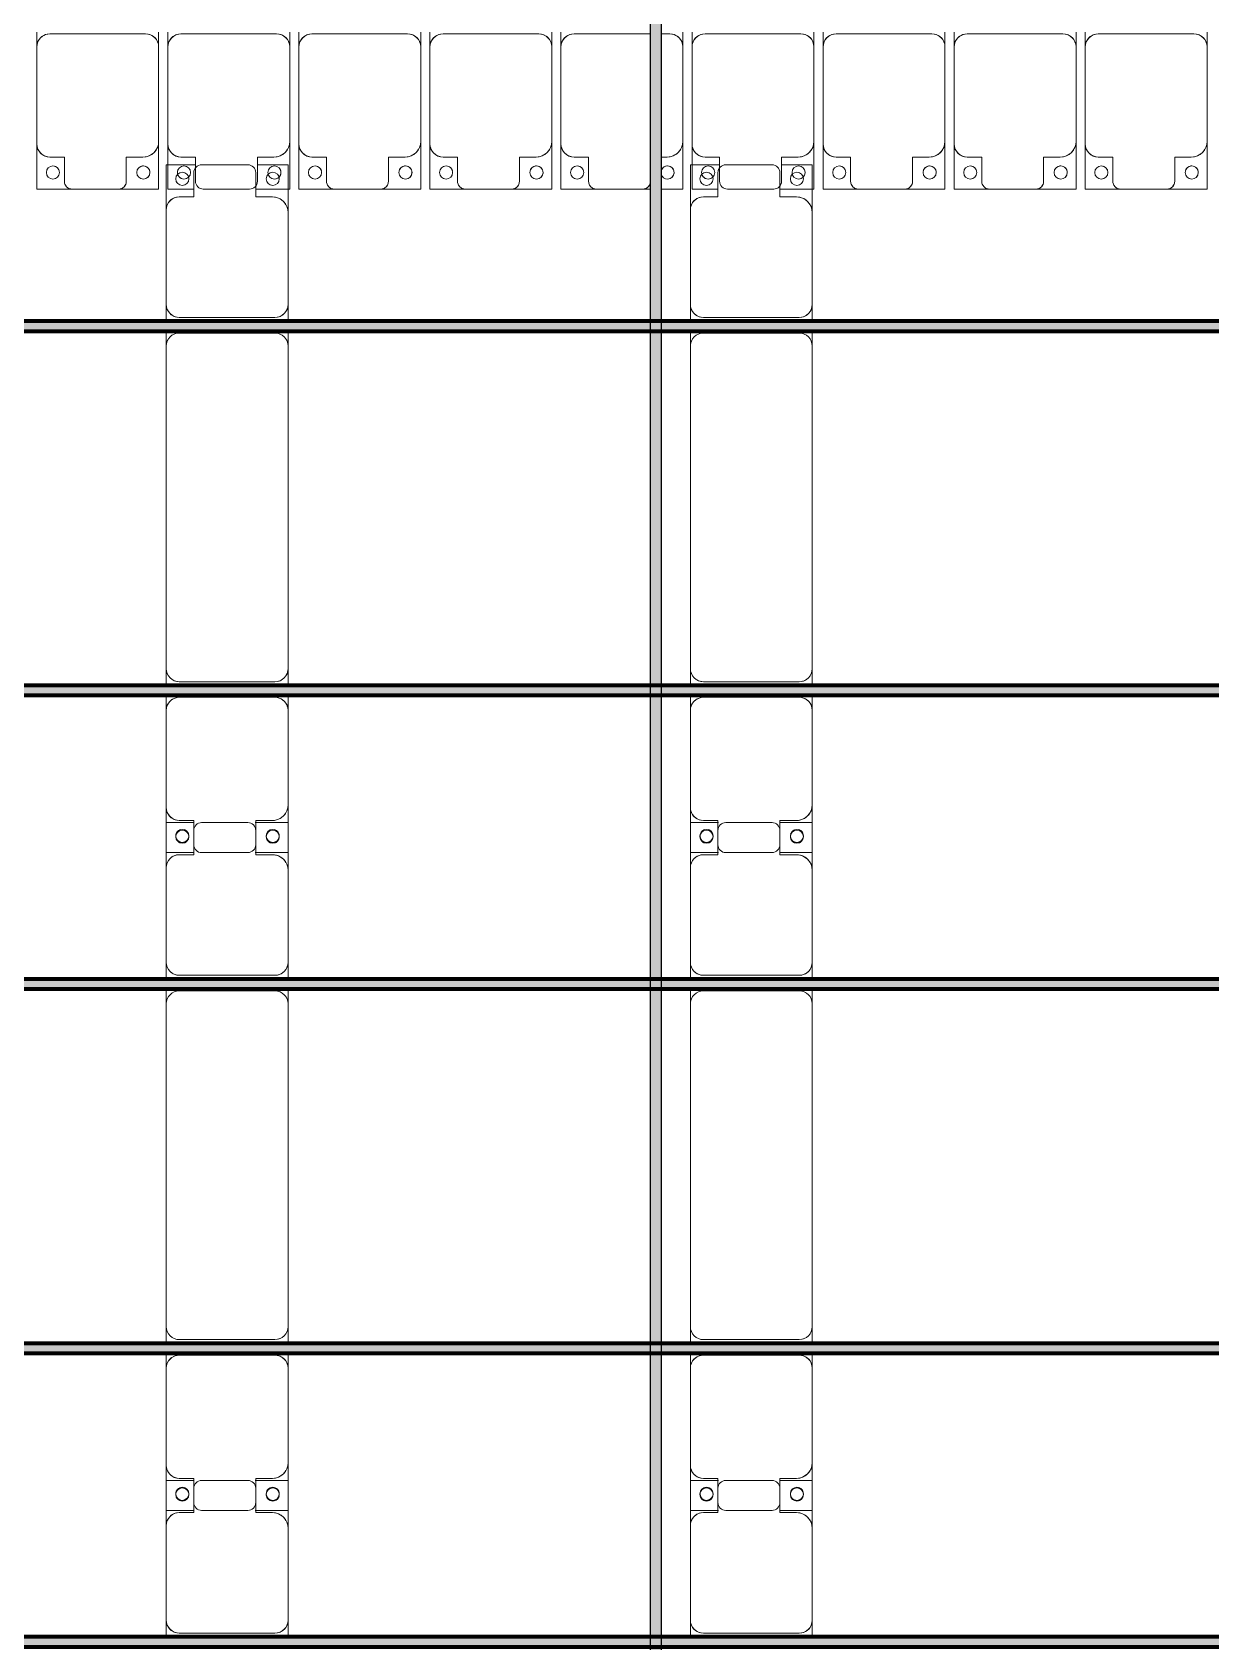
# Model space of a CAD drawing. Header units: millimetres. Extents: x -291190 to 146725, y 19759 to 185158.
# Drawn here: x -63923 to -59426, y 151050 to 157191 of the extents above; entities that cross this region are included whole.
import ezdxf

# ---------------------------------------------------------------- set-up
doc = ezdxf.new("R2010")
doc.units = ezdxf.units.MM
doc.layers.add('A-GENM', color=13, linetype='Continuous', lineweight=9)
doc.layers.add('S-BEAM', color=12, linetype='Continuous', lineweight=9)

# ---------------------------------------------------------------- blocks, each defined once
blk = doc.blocks.new('Dải phao đi lại kèm đỡ invester - DẢI PHAO ĐI LẠI-60252-KHUNG KẾT CẤU BÈ PIN 4')
at = {"layer": 'A-GENM', "color": 7}
for p, q in [((124258.4, 1312.2), (124411.8, 1312.2)), ((124258.4, 1129.7), (124258.4, 1312.2)), ((124258.4, 1312.2), (124258.4, 1129.7)), ((124411.8, 1312.2), (124258.4, 1312.2)), ((124588.2, 1312.2), (124411.8, 1312.2)), ((124588.2, 1312.2), (124723.4, 1312.2)), ((124723.4, 1312.2), (124588.2, 1312.2)), ((124723.4, 1312.2), (124723.4, 1139.7)), ((124723.4, 1139.7), (124723.4, 1312.2)), ((124758.4, 1312.2), (124911.8, 1312.2)), ((124758.4, 1129.7), (124758.4, 1312.2)), ((124758.4, 1312.2), (124758.4, 1129.7)), ((124911.8, 1312.2), (124758.4, 1312.2)), ((125088.2, 1312.2), (124911.8, 1312.2)), ((125088.2, 1312.2), (125223.4, 1312.2)), ((125223.4, 1312.2), (125088.2, 1312.2)), ((125223.4, 1312.2), (125223.4, 1139.7)), ((125223.4, 1139.7), (125223.4, 1312.2)), ((125258.4, 1312.2), (125411.8, 1312.2)), ((125258.4, 1129.7), (125258.4, 1312.2)), ((125258.4, 1312.2), (125258.4, 1129.7)), ((125411.8, 1312.2), (125258.4, 1312.2)), ((125588.2, 1312.2), (125411.8, 1312.2)), ((125588.2, 1312.2), (125723.4, 1312.2)), ((125723.4, 1312.2), (125588.2, 1312.2)), ((125723.4, 1312.2), (125723.4, 1139.7)), ((125723.4, 1139.7), (125723.4, 1312.2)), ((125758.4, 1312.2), (125888.1, 1312.2)), ((125758.4, 1129.7), (125758.4, 1312.2)), ((125758.4, 1312.2), (125758.4, 1129.7)), ((125831.6, 1312.2), (125819.4, 1312.2)), ((125868.8, 1312.2), (125855.3, 1312.2)), ((126088.2, 1312.2), (125911.8, 1312.2)), ((126124.6, 1312.2), (126223.4, 1312.2)), ((126149.1, 1312.2), (126133.8, 1312.2)), ((126180.3, 1312.2), (126167.8, 1312.2)), ((126223.4, 1312.2), (126223.4, 1139.7)), ((126258.4, 1312.2), (126341.4, 1312.2)), ((126258.4, 1129.7), (126258.4, 1312.2)), ((126258.4, 1312.2), (126258.4, 1129.7)), ((126341.4, 1312.2), (126258.4, 1312.2)), ((126381.4, 1312.2), (126411.8, 1312.2)), ((126411.8, 1312.2), (126381.4, 1312.2)), ((126588.2, 1312.2), (126411.8, 1312.2)), ((126588.2, 1312.2), (126723.4, 1312.2)), ((126723.4, 1312.2), (126588.2, 1312.2)), ((126723.4, 1312.2), (126723.4, 1139.7)), ((126723.4, 1139.7), (126723.4, 1312.2)), ((126758.4, 1312.2), (126911.8, 1312.2)), ((126758.4, 1129.7), (126758.4, 1312.2)), ((126758.4, 1312.2), (126758.4, 1129.7)), ((126911.8, 1312.2), (126758.4, 1312.2)), ((127088.2, 1312.2), (126911.8, 1312.2)), ((127088.2, 1312.2), (127223.4, 1312.2)), ((127223.4, 1312.2), (127088.2, 1312.2)), ((127223.4, 1312.2), (127223.4, 1139.7)), ((127223.4, 1139.7), (127223.4, 1312.2)), ((127258.4, 1312.2), (127411.8, 1312.2)), ((127258.4, 1129.7), (127258.4, 1312.2)), ((127258.4, 1312.2), (127258.4, 1129.7)), ((127411.8, 1312.2), (127258.4, 1312.2)), ((127588.2, 1312.2), (127411.8, 1312.2)), ((127588.2, 1312.2), (127723.4, 1312.2)), ((127723.4, 1312.2), (127588.2, 1312.2)), ((127723.4, 1312.2), (127723.4, 1139.7)), ((127723.4, 1139.7), (127723.4, 1312.2)), ((127758.4, 1312.2), (127888.1, 1312.2)), ((127758.4, 1129.7), (127758.4, 1312.2)), ((127758.4, 1312.2), (127758.4, 1129.7)), ((127831.6, 1312.2), (127819.4, 1312.2)), ((127868.8, 1312.2), (127855.3, 1312.2)), ((128088.2, 1312.2), (127911.8, 1312.2)), ((128124.6, 1312.2), (128223.4, 1312.2)), ((128149.1, 1312.2), (128133.8, 1312.2)), ((128180.3, 1312.2), (128167.8, 1312.2)), ((128223.4, 1312.2), (128223.4, 1139.7)), ((128258.4, 1312.2), (128411.8, 1312.2)), ((128258.4, 1129.7), (128258.4, 1312.2)), ((128258.4, 1312.2), (128258.4, 1129.7)), ((128411.8, 1312.2), (128258.4, 1312.2)), ((128588.2, 1312.2), (128411.8, 1312.2)), ((128588.2, 1312.2), (128723.4, 1312.2)), ((128723.4, 1312.2), (128588.2, 1312.2)), ((128723.4, 1312.2), (128723.4, 1139.7)), ((128723.4, 1139.7), (128723.4, 1312.2)), ((124381.8, 1282.2), (124381.8, 1189.7)), ((124618.2, 1189.7), (124618.2, 1282.2)), ((124881.8, 1282.2), (124881.8, 1189.7)), ((125118.2, 1189.7), (125118.2, 1282.2)), ((125381.8, 1282.2), (125381.8, 1189.7)), ((125618.2, 1189.7), (125618.2, 1282.2)), ((125881.8, 1282.2), (125881.8, 1189.7)), ((126118.2, 1189.7), (126118.2, 1282.2)), ((126381.8, 1282.2), (126381.8, 1189.7)), ((126618.2, 1189.7), (126618.2, 1282.2)), ((126881.8, 1282.2), (126881.8, 1189.7)), ((127118.2, 1189.7), (127118.2, 1282.2)), ((127381.8, 1282.2), (127381.8, 1189.7)), ((127618.2, 1189.7), (127618.2, 1282.2)), ((127881.8, 1282.2), (127881.8, 1189.7)), ((128118.2, 1189.7), (128118.2, 1282.2)), ((128381.8, 1282.2), (128381.8, 1189.7)), ((128618.2, 1189.7), (128618.2, 1282.2)), ((124381.8, 1189.7), (124318.4, 1189.7)), ((124673.4, 1189.7), (124618.2, 1189.7)), ((124881.8, 1189.7), (124818.4, 1189.7)), ((125173.4, 1189.7), (125118.2, 1189.7)), ((125381.8, 1189.7), (125318.4, 1189.7)), ((125673.4, 1189.7), (125618.2, 1189.7)), ((125881.8, 1189.7), (125818.4, 1189.7)), ((126173.4, 1189.7), (126118.2, 1189.7)), ((126223.4, 1139.7), (126223.4, 1219.7)), ((126341.4, 1189.7), (126318.4, 1189.7)), ((126673.4, 1189.7), (126618.2, 1189.7)), ((126881.8, 1189.7), (126818.4, 1189.7)), ((127173.4, 1189.7), (127118.2, 1189.7)), ((127381.8, 1189.7), (127318.4, 1189.7)), ((127673.4, 1189.7), (127618.2, 1189.7)), ((127881.8, 1189.7), (127818.4, 1189.7)), ((128173.4, 1189.7), (128118.2, 1189.7)), ((128223.4, 1139.7), (128223.4, 1219.7)), ((128381.8, 1189.7), (128318.4, 1189.7)), ((128673.4, 1189.7), (128618.2, 1189.7)), ((124258.4, 1129.7), (124258.4, 769.7)), ((124723.4, 769.7), (124723.4, 1139.7)), ((124758.4, 1129.7), (124758.4, 769.7)), ((125223.4, 769.7), (125223.4, 1139.7)), ((125258.4, 1129.7), (125258.4, 769.7)), ((125723.4, 769.7), (125723.4, 1139.7)), ((125758.4, 1129.7), (125758.4, 769.7)), ((126223.4, 769.7), (126223.4, 1139.7)), ((126258.4, 1129.7), (126258.4, 769.7)), ((126723.4, 769.7), (126723.4, 1139.7)), ((126758.4, 1129.7), (126758.4, 769.7)), ((127223.4, 769.7), (127223.4, 1139.7)), ((127258.4, 1129.7), (127258.4, 769.7)), ((127723.4, 769.7), (127723.4, 1139.7)), ((127758.4, 1129.7), (127758.4, 769.7)), ((128223.4, 769.7), (128223.4, 1139.7)), ((128258.4, 1129.7), (128258.4, 769.7)), ((128723.4, 769.7), (128723.4, 1139.7)), ((124258.4, 713.3), (124258.4, 769.7)), ((124258.4, 713.3), (124258.4, 769.7)), ((124723.4, 769.7), (124723.4, 713.3)), ((124723.4, 769.7), (124723.4, 713.3)), ((124758.4, 713.3), (124758.4, 769.7)), ((124758.4, 713.3), (124758.4, 769.7)), ((125223.4, 769.7), (125223.4, 713.3)), ((125223.4, 769.7), (125223.4, 713.3)), ((125258.4, 713.3), (125258.4, 769.7)), ((125258.4, 713.3), (125258.4, 769.7)), ((125723.4, 769.7), (125723.4, 713.3)), ((125723.4, 769.7), (125723.4, 713.3)), ((125758.4, 713.3), (125758.4, 769.7)), ((125758.4, 713.3), (125758.4, 769.7)), ((126223.4, 769.7), (126223.4, 713.3)), ((126223.4, 769.7), (126223.4, 713.3)), ((126258.4, 713.3), (126258.4, 769.7)), ((126258.4, 713.3), (126258.4, 769.7)), ((126723.4, 769.7), (126723.4, 713.3)), ((126723.4, 769.7), (126723.4, 713.3)), ((126758.4, 713.3), (126758.4, 769.7)), ((126758.4, 713.3), (126758.4, 769.7)), ((127223.4, 769.7), (127223.4, 713.3)), ((127223.4, 769.7), (127223.4, 713.3)), ((127258.4, 713.3), (127258.4, 769.7)), ((127258.4, 713.3), (127258.4, 769.7)), ((127723.4, 769.7), (127723.4, 713.3)), ((127723.4, 769.7), (127723.4, 713.3)), ((127758.4, 713.3), (127758.4, 769.7)), ((127758.4, 713.3), (127758.4, 769.7)), ((128223.4, 769.7), (128223.4, 713.3)), ((128223.4, 769.7), (128223.4, 713.3)), ((128258.4, 713.3), (128258.4, 769.7)), ((128258.4, 713.3), (128258.4, 769.7)), ((128723.4, 769.7), (128723.4, 713.3)), ((128723.4, 769.7), (128723.4, 713.3)), ((124308.4, 719.7), (124673.4, 719.7)), ((124808.4, 719.7), (125173.4, 719.7)), ((125308.4, 719.7), (125673.4, 719.7)), ((125808.4, 719.7), (126173.4, 719.7)), ((126308.4, 719.7), (126341.4, 719.7)), ((126381.4, 719.7), (126673.4, 719.7)), ((126808.4, 719.7), (127173.4, 719.7)), ((127308.4, 719.7), (127673.4, 719.7)), ((127808.4, 719.7), (128173.4, 719.7)), ((128308.4, 719.7), (128673.4, 719.7))]:
    blk.add_line(p, q, dxfattribs=at)
for centre, radius, start, end in [((124411.8, 1282.2), 30, 90, 180), ((124411.8, 1282.2), 30, 105, 165), ((124411.8, 1282.2), 30, 135, 165), ((124411.8, 1282.2), 30, 135, 165), ((124411.8, 1282.2), 30, 105, 120), ((124411.8, 1282.2), 30, 105, 120), ((124588.2, 1282.2), 30, 360, 90), ((124588.2, 1282.2), 30, 60, 75), ((124588.2, 1282.2), 30, 15, 75), ((124588.2, 1282.2), 30, 60, 75), ((124588.2, 1282.2), 30, 15, 30), ((124588.2, 1282.2), 30, 15, 30), ((124911.8, 1282.2), 30, 90, 180), ((124911.8, 1282.2), 30, 105, 165), ((124911.8, 1282.2), 30, 135, 165), ((124911.8, 1282.2), 30, 135, 165), ((124911.8, 1282.2), 30, 105, 120), ((124911.8, 1282.2), 30, 105, 120), ((125088.2, 1282.2), 30, 360, 90), ((125088.2, 1282.2), 30, 60, 75), ((125088.2, 1282.2), 30, 15, 75), ((125088.2, 1282.2), 30, 60, 75), ((125088.2, 1282.2), 30, 15, 30), ((125088.2, 1282.2), 30, 15, 30), ((125411.8, 1282.2), 30, 90, 180), ((125411.8, 1282.2), 30, 105, 165), ((125411.8, 1282.2), 30, 135, 165), ((125411.8, 1282.2), 30, 135, 165), ((125411.8, 1282.2), 30, 105, 120), ((125411.8, 1282.2), 30, 105, 120), ((125588.2, 1282.2), 30, 360, 90), ((125588.2, 1282.2), 30, 60, 75), ((125588.2, 1282.2), 30, 15, 75), ((125588.2, 1282.2), 30, 60, 75), ((125588.2, 1282.2), 30, 15, 30), ((125588.2, 1282.2), 30, 15, 30), ((125911.8, 1282.2), 30, 90, 180), ((125911.8, 1282.2), 30, 150, 165), ((126088.2, 1282.2), 30, 360, 90), ((126411.8, 1282.2), 30, 90, 180), ((126411.8, 1282.2), 30, 105, 165), ((126411.8, 1282.2), 30, 135, 165), ((126411.8, 1282.2), 30, 135, 165), ((126411.8, 1282.2), 30, 105, 120), ((126411.8, 1282.2), 30, 105, 120), ((126588.2, 1282.2), 30, 360, 90), ((126588.2, 1282.2), 30, 60, 75), ((126588.2, 1282.2), 30, 15, 75), ((126588.2, 1282.2), 30, 60, 75), ((126588.2, 1282.2), 30, 15, 30), ((126588.2, 1282.2), 30, 15, 30), ((126911.8, 1282.2), 30, 90, 180), ((126911.8, 1282.2), 30, 105, 165), ((126911.8, 1282.2), 30, 135, 165), ((126911.8, 1282.2), 30, 135, 165), ((126911.8, 1282.2), 30, 105, 120), ((126911.8, 1282.2), 30, 105, 120), ((127088.2, 1282.2), 30, 360, 90), ((127088.2, 1282.2), 30, 60, 75), ((127088.2, 1282.2), 30, 15, 75), ((127088.2, 1282.2), 30, 60, 75), ((127088.2, 1282.2), 30, 15, 30), ((127088.2, 1282.2), 30, 15, 30), ((127411.8, 1282.2), 30, 90, 180), ((127411.8, 1282.2), 30, 105, 165), ((127411.8, 1282.2), 30, 135, 165), ((127411.8, 1282.2), 30, 135, 165), ((127411.8, 1282.2), 30, 105, 120), ((127411.8, 1282.2), 30, 105, 120), ((127588.2, 1282.2), 30, 360, 90), ((127588.2, 1282.2), 30, 60, 75), ((127588.2, 1282.2), 30, 15, 75), ((127588.2, 1282.2), 30, 60, 75), ((127588.2, 1282.2), 30, 15, 30), ((127588.2, 1282.2), 30, 15, 30), ((127911.8, 1282.2), 30, 90, 180), ((127911.8, 1282.2), 30, 150, 165), ((128088.2, 1282.2), 30, 360, 90), ((128411.8, 1282.2), 30, 90, 180), ((128411.8, 1282.2), 30, 105, 165), ((128411.8, 1282.2), 30, 135, 165), ((128411.8, 1282.2), 30, 135, 165), ((128411.8, 1282.2), 30, 105, 120), ((128411.8, 1282.2), 30, 105, 120), ((128588.2, 1282.2), 30, 360, 90), ((128588.2, 1282.2), 30, 60, 75), ((128588.2, 1282.2), 30, 15, 75), ((128588.2, 1282.2), 30, 60, 75), ((128588.2, 1282.2), 30, 15, 30), ((128588.2, 1282.2), 30, 15, 30), ((124316.8, 1248.6), 25, 90, 270), ((124316.8, 1248.6), 25, 90, 255), ((124316.8, 1248.6), 25, 270, 90), ((124316.8, 1248.6), 25, 0, 90), ((124316.8, 1248.6), 25, 300, 345), ((124661.8, 1248.6), 25, 90, 270), ((124661.8, 1248.6), 25, 90, 180), ((124661.8, 1248.6), 25, 195, 255), ((124661.8, 1248.6), 25, 270, 90), ((124661.8, 1248.6), 25, 270, 90), ((124816.8, 1248.6), 25, 90, 270), ((124816.8, 1248.6), 25, 90, 255), ((124816.8, 1248.6), 25, 270, 90), ((124816.8, 1248.6), 25, 0, 90), ((124816.8, 1248.6), 25, 300, 345), ((125161.8, 1248.6), 25, 90, 270), ((125161.8, 1248.6), 25, 90, 180), ((125161.8, 1248.6), 25, 195, 255), ((125161.8, 1248.6), 25, 270, 90), ((125161.8, 1248.6), 25, 270, 90), ((125316.8, 1248.6), 25, 90, 270), ((125316.8, 1248.6), 25, 90, 255), ((125316.8, 1248.6), 25, 270, 90), ((125316.8, 1248.6), 25, 0, 90), ((125316.8, 1248.6), 25, 300, 345), ((125661.8, 1248.6), 25, 90, 270), ((125661.8, 1248.6), 25, 90, 180), ((125661.8, 1248.6), 25, 195, 255), ((125661.8, 1248.6), 25, 270, 90), ((125661.8, 1248.6), 25, 270, 90), ((125816.8, 1248.6), 25, 90, 270), ((125816.8, 1248.6), 25, 90, 210), ((125816.8, 1248.6), 25, 270, 90), ((125816.8, 1248.6), 25, 0, 90), ((126161.8, 1248.6), 25, 90, 270), ((126161.8, 1248.6), 25, 90, 180), ((126161.8, 1248.6), 25, 270, 90), ((126161.8, 1248.6), 25, 345, 90), ((126316.8, 1248.6), 25, 90, 270), ((126316.8, 1248.6), 25, 90, 255), ((126316.8, 1248.6), 25, 15, 90), ((126316.8, 1248.6), 25, 15, 90), ((126316.8, 1248.6), 25, 270, 345), ((126316.8, 1248.6), 25, 300, 345), ((126661.8, 1248.6), 25, 90, 270), ((126661.8, 1248.6), 25, 90, 180), ((126661.8, 1248.6), 25, 195, 255), ((126661.8, 1248.6), 25, 270, 90), ((126661.8, 1248.6), 25, 270, 90), ((126816.8, 1248.6), 25, 90, 270), ((126816.8, 1248.6), 25, 90, 255), ((126816.8, 1248.6), 25, 270, 90), ((126816.8, 1248.6), 25, 0, 90), ((126816.8, 1248.6), 25, 300, 345), ((127161.8, 1248.6), 25, 90, 270), ((127161.8, 1248.6), 25, 90, 180), ((127161.8, 1248.6), 25, 195, 255), ((127161.8, 1248.6), 25, 270, 90), ((127161.8, 1248.6), 25, 270, 90), ((127316.8, 1248.6), 25, 90, 270), ((127316.8, 1248.6), 25, 90, 255), ((127316.8, 1248.6), 25, 270, 90), ((127316.8, 1248.6), 25, 0, 90), ((127316.8, 1248.6), 25, 300, 345), ((127661.8, 1248.6), 25, 90, 270), ((127661.8, 1248.6), 25, 90, 180), ((127661.8, 1248.6), 25, 195, 255), ((127661.8, 1248.6), 25, 270, 90), ((127661.8, 1248.6), 25, 270, 90), ((127816.8, 1248.6), 25, 90, 270), ((127816.8, 1248.6), 25, 90, 210), ((127816.8, 1248.6), 25, 270, 90), ((127816.8, 1248.6), 25, 0, 90), ((128161.8, 1248.6), 25, 90, 270), ((128161.8, 1248.6), 25, 90, 180), ((128161.8, 1248.6), 25, 270, 90), ((128161.8, 1248.6), 25, 345, 90), ((128316.8, 1248.6), 25, 90, 270), ((128316.8, 1248.6), 25, 90, 255), ((128316.8, 1248.6), 25, 270, 90), ((128316.8, 1248.6), 25, 0, 90), ((128316.8, 1248.6), 25, 300, 345), ((128661.8, 1248.6), 25, 90, 270), ((128661.8, 1248.6), 25, 90, 180), ((128661.8, 1248.6), 25, 195, 255), ((128661.8, 1248.6), 25, 270, 90), ((128661.8, 1248.6), 25, 270, 90), ((124318.4, 1129.7), 60, 90, 180), ((124318.4, 1129.7), 60, 90, 150), ((124318.4, 1129.7), 60, 135, 150), ((124318.4, 1129.7), 60, 135, 150), ((124316.8, 1248.6), 25, 270, 285), ((124673.4, 1139.7), 50, 0, 90), ((124673.4, 1139.7), 50, 45, 90), ((124673.4, 1139.7), 50, 15, 90), ((124673.4, 1139.7), 50, 45, 90), ((124818.4, 1129.7), 60, 90, 180), ((124818.4, 1129.7), 60, 90, 150), ((124818.4, 1129.7), 60, 135, 150), ((124818.4, 1129.7), 60, 135, 150), ((124816.8, 1248.6), 25, 270, 285), ((125173.4, 1139.7), 50, 0, 90), ((125173.4, 1139.7), 50, 45, 90), ((125173.4, 1139.7), 50, 15, 90), ((125173.4, 1139.7), 50, 45, 90), ((125318.4, 1129.7), 60, 90, 180), ((125318.4, 1129.7), 60, 90, 150), ((125318.4, 1129.7), 60, 135, 150), ((125318.4, 1129.7), 60, 135, 150), ((125316.8, 1248.6), 25, 270, 285), ((125673.4, 1139.7), 50, 0, 90), ((125673.4, 1139.7), 50, 45, 90), ((125673.4, 1139.7), 50, 15, 90), ((125673.4, 1139.7), 50, 45, 90), ((125818.4, 1129.7), 60, 90, 180), ((125818.4, 1129.7), 60, 90, 150), ((125818.4, 1129.7), 60, 135, 150), ((125818.4, 1129.7), 60, 135, 150), ((126173.4, 1139.7), 50, 0, 90), ((126173.4, 1139.7), 50, 45, 90), ((126173.4, 1139.7), 50, 15, 90), ((126173.4, 1139.7), 50, 45, 90), ((126318.4, 1129.7), 60, 90, 180), ((126318.4, 1129.7), 60, 90, 150), ((126318.4, 1129.7), 60, 135, 150), ((126318.4, 1129.7), 60, 135, 150), ((126316.8, 1248.6), 25, 270, 285), ((126673.4, 1139.7), 50, 0, 90), ((126673.4, 1139.7), 50, 45, 90), ((126673.4, 1139.7), 50, 15, 90), ((126673.4, 1139.7), 50, 45, 90), ((126818.4, 1129.7), 60, 90, 180), ((126818.4, 1129.7), 60, 90, 150), ((126818.4, 1129.7), 60, 135, 150), ((126818.4, 1129.7), 60, 135, 150), ((126816.8, 1248.6), 25, 270, 285), ((127173.4, 1139.7), 50, 0, 90), ((127173.4, 1139.7), 50, 45, 90), ((127173.4, 1139.7), 50, 15, 90), ((127173.4, 1139.7), 50, 45, 90), ((127318.4, 1129.7), 60, 90, 180), ((127318.4, 1129.7), 60, 90, 150), ((127318.4, 1129.7), 60, 135, 150), ((127318.4, 1129.7), 60, 135, 150), ((127316.8, 1248.6), 25, 270, 285), ((127673.4, 1139.7), 50, 0, 90), ((127673.4, 1139.7), 50, 45, 90), ((127673.4, 1139.7), 50, 15, 90), ((127673.4, 1139.7), 50, 45, 90), ((127818.4, 1129.7), 60, 90, 180), ((127818.4, 1129.7), 60, 90, 150), ((127818.4, 1129.7), 60, 135, 150), ((127818.4, 1129.7), 60, 135, 150), ((128173.4, 1139.7), 50, 0, 90), ((128173.4, 1139.7), 50, 45, 90), ((128173.4, 1139.7), 50, 15, 90), ((128173.4, 1139.7), 50, 45, 90), ((128318.4, 1129.7), 60, 90, 180), ((128318.4, 1129.7), 60, 90, 150), ((128318.4, 1129.7), 60, 135, 150), ((128318.4, 1129.7), 60, 135, 150), ((128316.8, 1248.6), 25, 270, 285), ((128673.4, 1139.7), 50, 0, 90), ((128673.4, 1139.7), 50, 45, 90), ((128673.4, 1139.7), 50, 15, 90), ((128673.4, 1139.7), 50, 45, 90), ((124308.4, 769.7), 50, 180, 270), ((124308.4, 769.7), 50, 195, 270), ((124673.4, 769.7), 50, 270, 0), ((124673.4, 769.7), 50, 270, 345), ((124808.4, 769.7), 50, 180, 270), ((124808.4, 769.7), 50, 195, 270), ((125173.4, 769.7), 50, 270, 0), ((125173.4, 769.7), 50, 270, 345), ((125308.4, 769.7), 50, 180, 270), ((125308.4, 769.7), 50, 195, 270), ((125673.4, 769.7), 50, 270, 0), ((125673.4, 769.7), 50, 270, 345), ((125808.4, 769.7), 50, 180, 270), ((125808.4, 769.7), 50, 195, 270), ((126173.4, 769.7), 50, 270, 0), ((126173.4, 769.7), 50, 270, 345), ((126308.4, 769.7), 50, 180, 270), ((126308.4, 769.7), 50, 195, 270), ((126673.4, 769.7), 50, 270, 0), ((126673.4, 769.7), 50, 270, 345), ((126808.4, 769.7), 50, 180, 270), ((126808.4, 769.7), 50, 195, 270), ((127173.4, 769.7), 50, 270, 0), ((127173.4, 769.7), 50, 270, 345), ((127308.4, 769.7), 50, 180, 270), ((127308.4, 769.7), 50, 195, 270), ((127673.4, 769.7), 50, 270, 0), ((127673.4, 769.7), 50, 270, 345), ((127808.4, 769.7), 50, 180, 270), ((127808.4, 769.7), 50, 195, 270), ((128173.4, 769.7), 50, 270, 0), ((128173.4, 769.7), 50, 270, 345), ((128308.4, 769.7), 50, 180, 270), ((128308.4, 769.7), 50, 195, 270), ((128673.4, 769.7), 50, 270, 0), ((128673.4, 769.7), 50, 270, 345)]:
    blk.add_arc(centre, radius, start, end, dxfattribs=at)
blk = doc.blocks.new('Dai phao do pin - DẢI PHAO ĐỠ PIN-51784-KHUNG KẾT CẤU BÈ PIN 4')
at = {"layer": 'A-GENM', "color": 7}
for p, q in [((-1312.2, 241.6), (-1129.7, 241.6)), ((-1312.2, 124.6), (-1312.2, 241.6)), ((-1312.2, 202.3), (-1312.2, 179.3)), ((-1129.7, 241.6), (-1219.7, 241.6)), ((-779.7, 241.6), (-1129.7, 241.6)), ((-779.7, 241.6), (-716.7, 241.6)), ((-779.7, 241.6), (-716.7, 241.6)), ((-729.7, -173.4), (-729.7, 191.6)), ((-676.7, 241.6), (-620.3, 241.6)), ((-676.7, 241.6), (-620.3, 241.6)), ((-670.3, 191.6), (-670.3, -173.4)), ((610.3, 241.6), (-620.3, 241.6)), ((610.3, 241.6), (673.3, 241.6)), ((610.3, 241.6), (673.3, 241.6)), ((660.3, -173.4), (660.3, 191.6)), ((713.3, 241.6), (769.7, 241.6)), ((713.3, 241.6), (769.7, 241.6)), ((719.7, 191.6), (719.7, -173.4)), ((1129.7, 241.6), (769.7, 241.6)), ((1129.7, 241.6), (1312.2, 241.6)), ((1312.2, 241.6), (1129.7, 241.6)), ((1197.8, 241.6), (1380.3, 241.6)), ((1197.8, 116.2), (1197.8, 241.6)), ((1380.3, 241.6), (1197.8, 241.6)), ((1312.2, 241.6), (1312.2, 116.2)), ((1730.3, 241.6), (1380.3, 241.6)), ((1730.3, 241.6), (1793.3, 241.6)), ((1730.3, 241.6), (1793.3, 241.6)), ((1780.3, -173.4), (1780.3, 191.6)), ((1833.3, 241.6), (1889.7, 241.6)), ((1833.3, 241.6), (1889.7, 241.6)), ((1839.7, 191.6), (1839.7, -173.4)), ((3120.3, 241.6), (1889.7, 241.6)), ((3120.3, 241.6), (3183.3, 241.6)), ((3120.3, 241.6), (3183.3, 241.6)), ((3170.3, -173.4), (3170.3, 191.6)), ((3223.3, 241.6), (3279.7, 241.6)), ((3223.3, 241.6), (3279.7, 241.6)), ((3229.7, 191.6), (3229.7, -173.4)), ((3639.7, 241.6), (3279.7, 241.6)), ((3639.7, 241.6), (3822.2, 241.6)), ((3822.2, 241.6), (3639.7, 241.6)), ((3707.8, 241.6), (3890.3, 241.6)), ((3707.8, 116.2), (3707.8, 241.6)), ((3890.3, 241.6), (3707.8, 241.6)), ((3822.2, 241.6), (3822.2, 116.2)), ((4240.3, 241.6), (3890.3, 241.6)), ((4240.3, 241.6), (4303.3, 241.6)), ((4240.3, 241.6), (4303.3, 241.6)), ((4290.3, -173.4), (4290.3, 191.6)), ((-1312.2, 166.1), (-1312.2, 147.6)), ((-1189.7, 181.6), (-1189.7, 118.2)), ((1189.7, 118.2), (1189.7, 181.6)), ((1320.3, 181.6), (1320.3, 118.2)), ((3699.7, 118.2), (3699.7, 181.6)), ((3830.3, 181.6), (3830.3, 118.2)), ((-1312.2, 88.2), (-1312.2, -88.2)), ((-1189.7, 118.2), (-1282.2, 118.2)), ((1282.2, 118.2), (1189.7, 118.2)), ((1197.8, 88.2), (1197.8, -88.2)), ((1320.3, 118.2), (1227.8, 118.2)), ((1312.2, -88.2), (1312.2, 88.2)), ((3792.2, 118.2), (3699.7, 118.2)), ((3707.8, 88.2), (3707.8, -88.2)), ((3830.3, 118.2), (3737.8, 118.2)), ((3822.2, -88.2), (3822.2, 88.2)), ((-1312.2, -223.4), (-1312.2, -111.9)), ((-1282.2, -118.2), (-1189.7, -118.2)), ((-1189.7, -118.2), (-1189.7, -173.4)), ((1189.7, -173.4), (1189.7, -118.2)), ((1189.7, -118.2), (1282.2, -118.2)), ((1197.8, -223.4), (1197.8, -116.2)), ((1227.8, -118.2), (1320.3, -118.2)), ((1312.2, -116.2), (1312.2, -223.4)), ((1320.3, -118.2), (1320.3, -173.4)), ((3699.7, -173.4), (3699.7, -118.2)), ((3699.7, -118.2), (3792.2, -118.2)), ((3707.8, -223.4), (3707.8, -116.2)), ((3737.8, -118.2), (3830.3, -118.2)), ((3822.2, -116.2), (3822.2, -223.4)), ((3830.3, -118.2), (3830.3, -173.4)), ((-1312.2, -122.9), (-1312.2, -143.5)), ((-1312.2, -151.7), (-1312.2, -189.3)), ((1197.8, -169.2), (1197.8, -202)), ((3707.8, -169.2), (3707.8, -202)), ((-1139.7, -223.4), (-1312.2, -223.4)), ((-1312.2, -223.4), (-1139.7, -223.4)), ((-1139.7, -223.4), (-779.7, -223.4)), ((-716.7, -223.4), (-779.7, -223.4)), ((-716.7, -223.4), (-779.7, -223.4)), ((-620.3, -223.4), (-676.7, -223.4)), ((-620.3, -223.4), (-676.7, -223.4)), ((-620.3, -223.4), (610.3, -223.4)), ((673.3, -223.4), (610.3, -223.4)), ((673.3, -223.4), (610.3, -223.4)), ((769.7, -223.4), (713.3, -223.4)), ((769.7, -223.4), (713.3, -223.4)), ((769.7, -223.4), (1139.7, -223.4)), ((1312.2, -223.4), (1139.7, -223.4)), ((1139.7, -223.4), (1312.2, -223.4)), ((1370.3, -223.4), (1197.8, -223.4)), ((1197.8, -223.4), (1370.3, -223.4)), ((1370.3, -223.4), (1730.3, -223.4)), ((1793.3, -223.4), (1730.3, -223.4)), ((1793.3, -223.4), (1730.3, -223.4)), ((1889.7, -223.4), (1833.3, -223.4)), ((1889.7, -223.4), (1833.3, -223.4)), ((1889.7, -223.4), (3120.3, -223.4)), ((3183.3, -223.4), (3120.3, -223.4)), ((3183.3, -223.4), (3120.3, -223.4)), ((3279.7, -223.4), (3223.3, -223.4)), ((3279.7, -223.4), (3223.3, -223.4)), ((3279.7, -223.4), (3649.7, -223.4)), ((3822.2, -223.4), (3649.7, -223.4)), ((3649.7, -223.4), (3822.2, -223.4)), ((3880.3, -223.4), (3707.8, -223.4)), ((3707.8, -223.4), (3880.3, -223.4)), ((3880.3, -223.4), (4240.3, -223.4)), ((4303.3, -223.4), (4240.3, -223.4)), ((4303.3, -223.4), (4240.3, -223.4))]:
    blk.add_line(p, q, dxfattribs=at)
for centre, radius, start, end in [((-1258.6, 183.2), 25, 0, 180), ((-1258.6, 183.2), 25, 90, 180), ((-1129.7, 181.6), 60, 90, 180), ((-1129.7, 181.6), 60, 120, 180), ((-779.7, 191.6), 50, 360, 90), ((-779.7, 191.6), 50, 360, 75), ((-620.3, 191.6), 50, 90, 180), ((-620.3, 191.6), 50, 150, 180), ((-620.3, 191.6), 50, 105, 120), ((610.3, 191.6), 50, 360, 90), ((610.3, 191.6), 50, 60, 90), ((610.3, 191.6), 50, 15, 30), ((769.7, 191.6), 50, 90, 180), ((769.7, 191.6), 50, 105, 180), ((1129.7, 181.6), 60, 360, 90), ((1129.7, 181.6), 60, 45, 60), ((1129.7, 181.6), 60, 360, 60), ((1129.7, 181.6), 60, 45, 60), ((1248.6, 183.2), 25, 0, 180), ((1248.6, 183.2), 25, 360, 165), ((1251.4, 183.2), 25, 0, 180), ((1251.4, 183.2), 25, 90, 180), ((1251.4, 183.2), 25, 15, 75), ((1380.3, 181.6), 60, 90, 180), ((1380.3, 181.6), 60, 120, 180), ((1730.3, 191.6), 50, 360, 90), ((1730.3, 191.6), 50, 360, 75), ((1889.7, 191.6), 50, 90, 180), ((1889.7, 191.6), 50, 150, 180), ((1889.7, 191.6), 50, 105, 120), ((3120.3, 191.6), 50, 360, 90), ((3120.3, 191.6), 50, 75, 90), ((3120.3, 191.6), 50, 15, 30), ((3279.7, 191.6), 50, 90, 180), ((3279.7, 191.6), 50, 105, 180), ((3639.7, 181.6), 60, 360, 90), ((3639.7, 181.6), 60, 45, 60), ((3639.7, 181.6), 60, 360, 60), ((3639.7, 181.6), 60, 45, 60), ((3758.6, 183.2), 25, 0, 180), ((3758.6, 183.2), 25, 360, 165), ((3761.4, 183.2), 25, 0, 180), ((3761.4, 183.2), 25, 90, 180), ((3761.4, 183.2), 25, 15, 75), ((3890.3, 181.6), 60, 90, 180), ((3890.3, 181.6), 60, 120, 180), ((4240.3, 191.6), 50, 360, 90), ((4240.3, 191.6), 50, 360, 75), ((-1258.6, 183.2), 25, 180, 0), ((-1258.6, 183.2), 25, 180, 270), ((-1258.6, 183.2), 25, 285, 300), ((1248.6, 183.2), 25, 180, 0), ((1251.4, 183.2), 25, 180, 0), ((1251.4, 183.2), 25, 180, 270), ((1248.6, 183.2), 25, 210, 255), ((1248.6, 183.2), 25, 270, 360), ((1251.4, 183.2), 25, 285, 330), ((3758.6, 183.2), 25, 180, 0), ((3761.4, 183.2), 25, 180, 0), ((3761.4, 183.2), 25, 180, 270), ((3758.6, 183.2), 25, 210, 255), ((3758.6, 183.2), 25, 270, 360), ((3761.4, 183.2), 25, 285, 330), ((-1282.2, 88.2), 30, 90, 180), ((1227.8, 88.2), 30, 90, 180), ((1282.2, 88.2), 30, 360, 90), ((3737.8, 88.2), 30, 90, 180), ((3792.2, 88.2), 30, 360, 90), ((-1282.2, -88.2), 30, 180, 270), ((-1282.2, -88.2), 30, 240, 255), ((1227.8, -88.2), 30, 180, 270), ((1282.2, -88.2), 30, 270, 360), ((3737.8, -88.2), 30, 180, 270), ((3792.2, -88.2), 30, 270, 360), ((-1258.6, -161.8), 25, 0, 180), ((-1258.6, -161.8), 25, 90, 180), ((-1258.6, -161.8), 25, 180, 0), ((-1258.6, -161.8), 25, 180, 270), ((-1258.6, -161.8), 25, 285, 313.62534), ((-1139.7, -173.4), 50, 180, 270), ((-1139.7, -173.4), 50, 180, 255), ((-779.7, -173.4), 50, 270, 360), ((-779.7, -173.4), 50, 285, 360), ((-620.3, -173.4), 50, 180, 270), ((-620.3, -173.4), 50, 180, 210), ((610.3, -173.4), 50, 270, 360), ((610.3, -173.4), 50, 330, 360), ((769.7, -173.4), 50, 180, 270), ((769.7, -173.4), 50, 180, 255), ((1139.7, -173.4), 50, 270, 360), ((1139.7, -173.4), 50, 285, 360), ((1139.7, -173.4), 50, 315, 0), ((1139.7, -173.4), 50, 315, 0), ((1248.6, -161.8), 25, 0, 180), ((1248.6, -161.8), 25, 180, 0), ((1248.6, -161.8), 25, 105, 165), ((1248.6, -161.8), 25, 195, 360), ((1251.4, -161.8), 25, 0, 180), ((1251.4, -161.8), 25, 105, 180), ((1251.4, -161.8), 25, 180, 0), ((1251.4, -161.8), 25, 180, 270), ((1248.6, -161.8), 25, 360, 75), ((1251.4, -161.8), 25, 15, 75), ((1251.4, -161.8), 25, 285, 345), ((1370.3, -173.4), 50, 180, 270), ((1370.3, -173.4), 50, 180, 255), ((1730.3, -173.4), 50, 270, 360), ((1730.3, -173.4), 50, 285, 360), ((1889.7, -173.4), 50, 180, 270), ((1889.7, -173.4), 50, 180, 210), ((3120.3, -173.4), 50, 270, 360), ((3120.3, -173.4), 50, 330, 360), ((3279.7, -173.4), 50, 180, 270), ((3279.7, -173.4), 50, 180, 255), ((3649.7, -173.4), 50, 270, 360), ((3649.7, -173.4), 50, 285, 360), ((3649.7, -173.4), 50, 315, 0), ((3649.7, -173.4), 50, 315, 0), ((3758.6, -161.8), 25, 0, 180), ((3758.6, -161.8), 25, 180, 0), ((3758.6, -161.8), 25, 105, 165), ((3758.6, -161.8), 25, 195, 360), ((3761.4, -161.8), 25, 0, 180), ((3761.4, -161.8), 25, 105, 180), ((3761.4, -161.8), 25, 180, 0), ((3761.4, -161.8), 25, 180, 270), ((3758.6, -161.8), 25, 360, 75), ((3761.4, -161.8), 25, 15, 75), ((3761.4, -161.8), 25, 285, 345), ((3880.3, -173.4), 50, 180, 270), ((3880.3, -173.4), 50, 180, 255), ((4240.3, -173.4), 50, 270, 360), ((4240.3, -173.4), 50, 285, 360), ((-1139.7, -173.4), 50, 210, 225), ((-1139.7, -173.4), 50, 210, 225), ((-620.3, -173.4), 50, 240, 270), ((610.3, -173.4), 50, 285, 300), ((1370.3, -173.4), 50, 210, 225), ((1370.3, -173.4), 50, 210, 225), ((1889.7, -173.4), 50, 240, 270), ((3880.3, -173.4), 50, 210, 225), ((3880.3, -173.4), 50, 210, 225)]:
    blk.add_arc(centre, radius, start, end, dxfattribs=at)
blk = doc.blocks.new('Dầm C52 - Hộp 40x60-62905-KHUNG KẾT CẤU BÈ PIN 4')
at = {"layer": 'S-BEAM', "lineweight": 25}
blk.add_hatch(color=4, dxfattribs=at).paths.add_polyline_path([(-37712.2, -20), (37712.2, -20), (37712.2, 20), (-37712.2, 20)])
at = {"layer": 'S-BEAM', "color": 4, "lineweight": 25}
for p, q in [((-37712.2, 20), (37712.2, 20)), ((37712.2, -20), (-37712.2, -20))]:
    blk.add_line(p, q, dxfattribs=at)
blk = doc.blocks.new('Dầm C52 - Dầm C52-74423-KHUNG KẾT CẤU BÈ PIN 4')
at = {"layer": 'S-BEAM', "lineweight": 140}
blk.add_hatch(color=1, dxfattribs=at).paths.add_polyline_path([(-153612.4, 20), (-153612.4, -20), (153612.4, -20), (153612.4, 20), (-152772.8, 20)])
at = {"layer": 'S-BEAM', "color": 1, "lineweight": 140}
for p, q in [((-153612.4, 20), (153612.4, 20)), ((153612.4, -20), (-153612.4, -20))]:
    blk.add_line(p, q, dxfattribs=at)

msp = doc.modelspace()

# ---------------------------------------------------------------- block references
at = {"layer": 'A-GENM', "color": 7}
for name, p, rotation in [('Dải phao đi lại kèm đỡ invester - DẢI PHAO ĐI LẠI-60252-KHUNG KẾT CẤU BÈ PIN 4', (64817.6, 157904.6), 180), ('Dai phao do pin - DẢI PHAO ĐỠ PIN-51784-KHUNG KẾT CẤU BÈ PIN 4', (-63188.7, 155373.2), 269.9999999999996), ('Dai phao do pin - DẢI PHAO ĐỠ PIN-51784-KHUNG KẾT CẤU BÈ PIN 4', (-61188.7, 155373.2), 269.9999999999996)]:
    msp.add_blockref(name, p, dxfattribs=dict(at, rotation=rotation))
at = {"layer": 'S-BEAM', "color": 4, "lineweight": 25, "rotation": 89.99999999999977}
msp.add_blockref('Dầm C52 - Hộp 40x60-62905-KHUNG KẾT CẤU BÈ PIN 4', (-61543.8, 121504.6), dxfattribs=at)
at = {"layer": 'S-BEAM', "color": 1, "lineweight": 140, "rotation": 180}
for p in [(-88196.3, 156069.8), (-88196.3, 154679.8), (-88196.3, 153559.8), (-88196.3, 152169.8), (-88196.3, 151049.8)]:
    msp.add_blockref('Dầm C52 - Dầm C52-74423-KHUNG KẾT CẤU BÈ PIN 4', p, dxfattribs=at)

doc.saveas('drawing.dxf')
